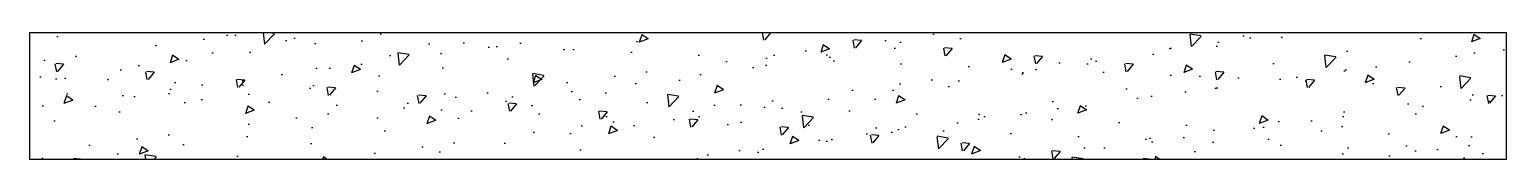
# Model space of a CAD drawing. Header units: millimetres. Extents: x 0 to 351, y 0 to 30.
import ezdxf

# ---------------------------------------------------------------- set-up
doc = ezdxf.new("R2010")
doc.units = ezdxf.units.MM

msp = doc.modelspace()

# ---------------------------------------------------------------- hatches: boundary and pattern name
h = msp.add_hatch()
h.set_pattern_fill('AR-CONC', color=8, scale=0.11811, angle=180, style=0)
h.set_pattern_definition([(230, (-89720.48, 10736.773), (-21.5178743, 1.882569), [2.25, -24.75]), (175, (-89720.48, 10736.773), (4.162609, -22.565769), [1.8, -19.800069]), (280.451445, (-89722.273, 10736.93), (-17.3552654, -20.683199), [1.912206, -21.034281]), (226.1842, (-89720.48, 10730.773), (-32.0172096, 4.965629), [3.375, -37.125]), (276.635558, (-89723.148, 10731.187), (-28.039858, -29.223558), [2.86831, -31.55145]), (171.18415, (-89720.48, 10730.773), (-28.039858, -29.223558), [2.699996, -29.699968]), (201, (-89723.48, 10732.273), (-17.9072116, 12.0785667), [2.25, -24.75]), (146, (-89723.48, 10732.273), (-7.299452, -21.754484), [1.8, -19.8]), (251.451445, (-89724.972, 10733.28), (-25.2066637, -9.6759176), [1.912206, -21.0342446]), (217.5, (-89720.48, 10736.773), (-0.36479566, -9.9868156), [0, -19.56, 0, -20.1, 0, -19.875]), (187.5, (-89720.48, 10736.773), (-7.8920861, -11.8323514), [0, -11.46, 0, -19.11, 0, -7.575]), (147.5, (-89713.79, 10736.773), (-16.0146372, 0.6766233), [0, -7.5, 0, -23.4, 0, -31.05]), (137.5, (-89710.79, 10736.773), (-17.4955726, -3.0031289), [0, -9.75, 0, -15.54, 0, -22.05])])
h.paths.add_polyline_path([(0, 30), (0, 0), (350.8, 0), (350.8, 30)])

# ---------------------------------------------------------------- linework, layer by layer
msp.add_lwpolyline([(0, 30), (0, 0), (350.8, 0), (350.8, 30)], close=True)

doc.saveas('drawing.dxf')
